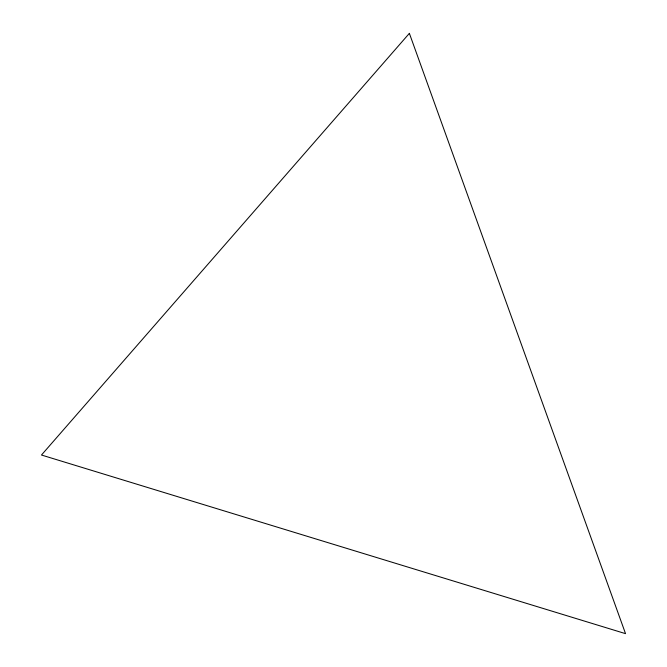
<?xml version="1.0" encoding="UTF-8"?>
<svg xmlns="http://www.w3.org/2000/svg" width="667" height="667" viewBox="0 0 667 667"><rect width="100%" height="100%" fill="white"/><g stroke="black" fill="none" stroke-linecap="round" stroke-linejoin="round"><path stroke-width="1" d="M409.371 33.35L41.471 455.027L625.529 633.65L409.371 33.35"/></g></svg>
